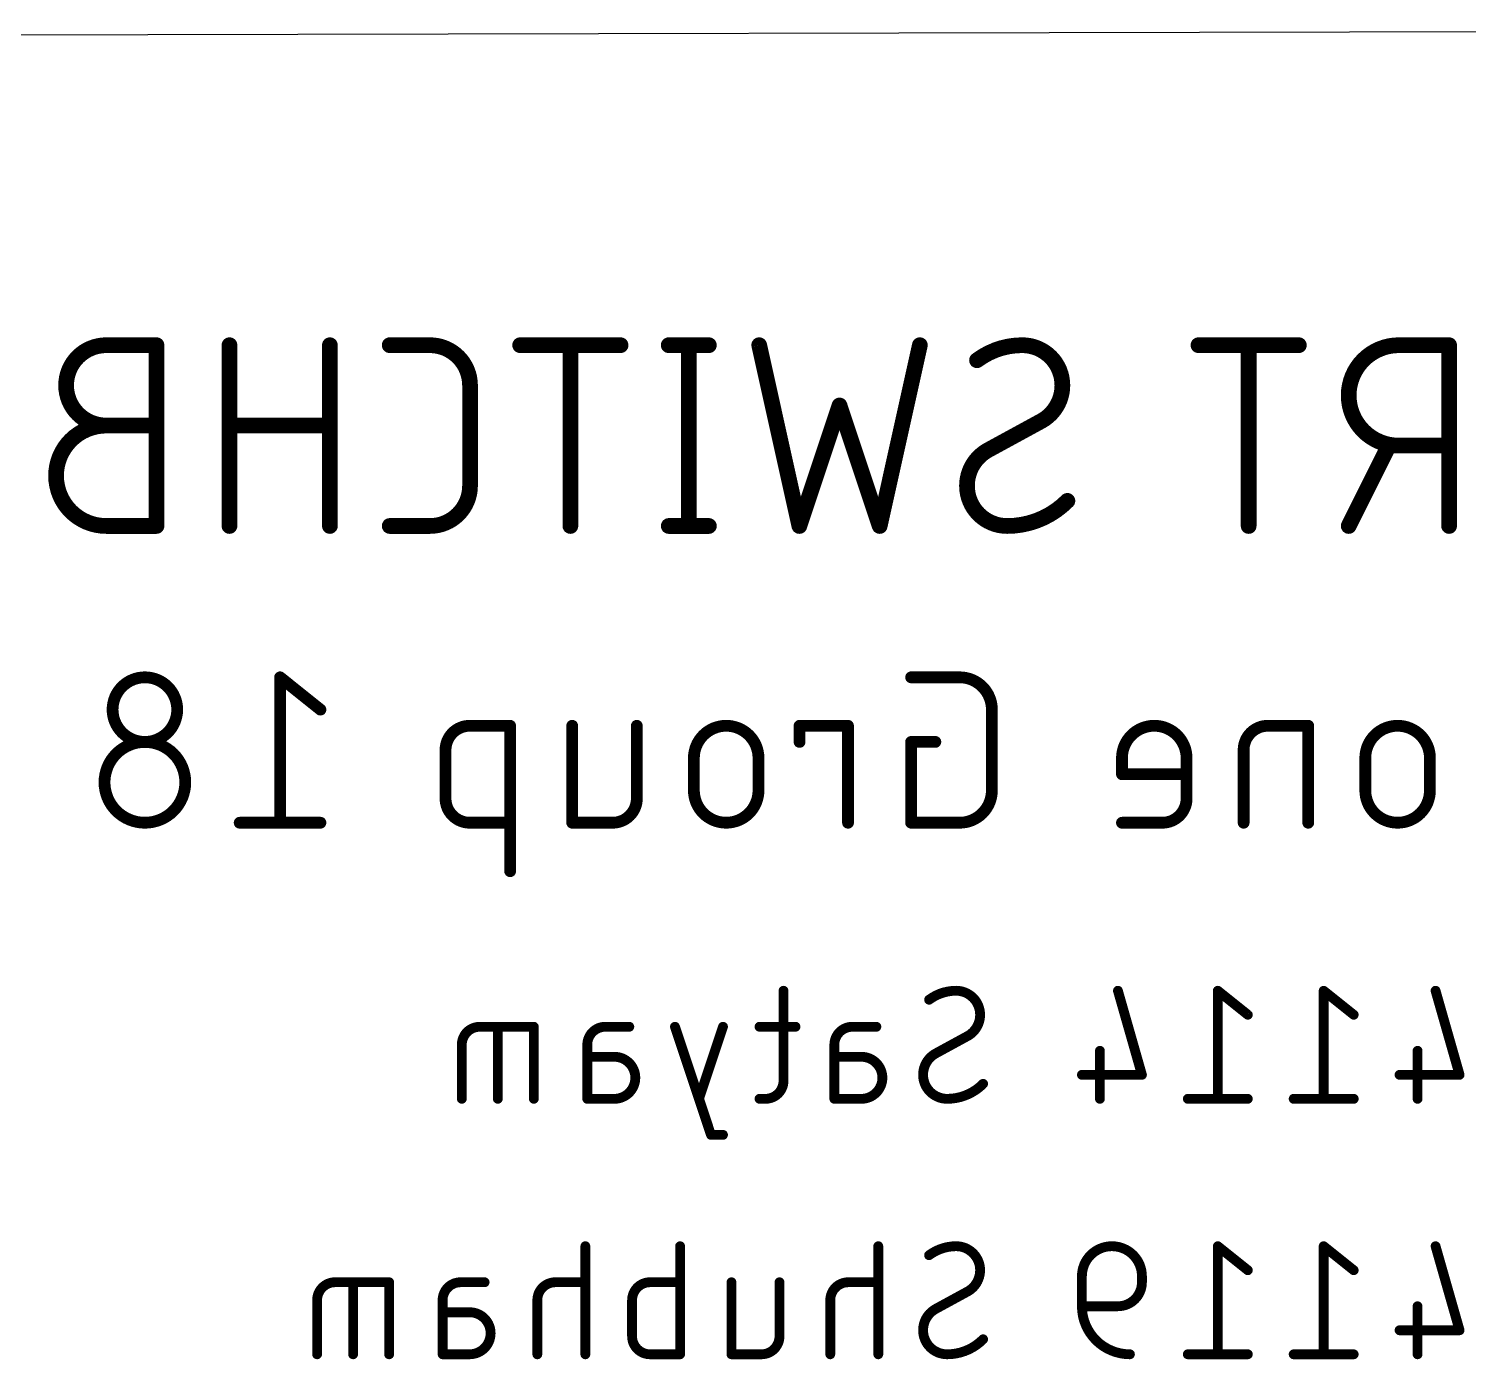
# Model space of a CAD drawing. Extents: x -11 to 108, y -2 to 100.
# Drawn here: x 70.1 to 88.71, y 82.8 to 100 of the extents above; entities that cross this region are included whole.
import ezdxf

# ---------------------------------------------------------------- set-up
doc = ezdxf.new("R2010")
doc.units = 0
doc.layers.add('16', color=132, linetype='CONTINUOUS')
doc.layers.add('20', color=31, linetype='CONTINUOUS')

msp = doc.modelspace()

# ---------------------------------------------------------------- linework, layer by layer
at = {"layer": '16'}
for points, const_width in [([(71.1003, 95.9104, 1), (71.1003, 94.8718)], 0.2032), ([(71.1003, 95.9612, 1), (71.1003, 95.8596)], 0.1016), ([(71.1003, 95.8596, 1), (71.1003, 95.9612)], 0.1016), ([(71.8002, 95.9104, 1), (71.6986, 95.9104)], 0.1016), ([(71.7494, 95.8596, 1), (71.7494, 95.9612)], 0.1016), ([(72.7438, 95.9104, 1), (72.6422, 95.9104)], 0.1016), ([(74.0421, 95.9104, 1), (73.9405, 95.9104)], 0.1016), ([(74.7645, 95.9612, 1), (74.7645, 95.8596)], 0.1016), ([(75.8031, 95.3911, 0.4142), (75.2838, 95.9104)], 0.2032), ([(75.2838, 95.9612, 1), (75.2838, 95.8596)], 0.1016), ([(75.2838, 95.8596, 1), (75.2838, 95.9612)], 0.1016), ([(76.4512, 95.9612, 1), (76.4512, 95.8596)], 0.1016), ([(77.1511, 95.9104, 1), (77.0495, 95.9104)], 0.1016), ([(77.7494, 95.8596, 1), (77.7494, 95.9612)], 0.1016), ([(78.3718, 95.9612, 1), (78.3718, 95.8596)], 0.1016), ([(78.6822, 95.9104, 1), (78.5806, 95.9104)], 0.1016), ([(78.8911, 95.8596, 1), (78.8911, 95.9612)], 0.1016), ([(79.5911, 95.9214, 1), (79.4919, 95.8994)], 0.1016), ([(81.6683, 95.8994, 1), (81.5691, 95.9214)], 0.1016), ([(82.9417, 95.9104, 0.1623), (82.3575, 95.7157)], 0.2032), ([(83.461, 95.3911, 0.4142), (82.9417, 95.9104)], 0.2032), ([(82.9417, 95.9612, 1), (82.9417, 95.8596)], 0.1016), ([(82.9417, 95.8596, 1), (82.9417, 95.9612)], 0.1016), ([(85.2203, 95.9612, 1), (85.2203, 95.8596)], 0.1016), ([(85.9202, 95.9104, 1), (85.8186, 95.9104)], 0.1016), ([(86.5185, 95.8596, 1), (86.5185, 95.9612)], 0.1016), ([(87.8117, 95.9104, 1), (87.8117, 94.6122)], 0.2032), ([(87.8117, 95.9612, 1), (87.8117, 95.8596)], 0.1016), ([(87.8117, 95.8596, 1), (87.8117, 95.9612)], 0.1016), ([(88.5116, 95.9104, 1), (88.41, 95.9104)], 0.1016), ([(88.4608, 95.8596, 1), (88.4608, 95.9612)], 0.1016), ([(82.327, 95.7563, 1), (82.388, 95.675)], 0.1016), ([(75.8539, 95.3911, 1), (75.7523, 95.3911)], 0.1016), ([(83.2013, 94.9367, 0.2656), (83.461, 95.3911)], 0.2032), ([(83.5118, 95.3911, 1), (83.4102, 95.3911)], 0.1016), ([(75.7523, 95.3911, 1), (75.8539, 95.3911)], 0.1016), ([(83.4102, 95.3911, 1), (83.5118, 95.3911)], 0.1016), ([(80.6283, 95.1475, 1), (80.5319, 95.1154)], 0.1016), ([(80.6283, 95.1154, 1), (80.5319, 95.1475)], 0.1016), ([(71.1003, 94.8718, 1), (71.1003, 93.5736)], 0.2032), ([(71.1003, 94.9226, 1), (71.1003, 94.821)], 0.1016), ([(71.1003, 94.821, 1), (71.1003, 94.9226)], 0.1016), ([(71.1003, 94.821, 1), (71.1003, 94.9226)], 0.1016), ([(71.7494, 94.821, 1), (71.7494, 94.9226)], 0.1016), ([(72.693, 94.9226, 1), (72.693, 94.821)], 0.1016), ([(73.9913, 94.821, 1), (73.9913, 94.9226)], 0.1016), ([(83.1755, 94.9805, 1), (83.2271, 94.893)], 0.1016), ([(83.2257, 94.8921, 1), (83.177, 94.9813)], 0.1016), ([(82.4873, 94.5473, 0.2656), (82.2277, 94.0929)], 0.2032), ([(82.463, 94.5919, 1), (82.5116, 94.5027)], 0.1016), ([(82.5131, 94.5035, 1), (82.4615, 94.591)], 0.1016), ([(87.7273, 94.5895, 1), (87.6365, 94.6349)], 0.1016), ([(87.8117, 94.663, 1), (87.8117, 94.5614)], 0.1016), ([(87.8117, 94.5614, 1), (87.8117, 94.663)], 0.1016), ([(88.4608, 94.5614, 1), (88.4608, 94.663)], 0.1016), ([(75.2838, 93.5736, 0.4142), (75.8031, 94.0929)], 0.2032), ([(75.8539, 94.0929, 1), (75.7523, 94.0929)], 0.1016), ([(82.2277, 94.0929, 0.4142), (82.747, 93.5736)], 0.2032), ([(82.2785, 94.0929, 1), (82.1769, 94.0929)], 0.1016), ([(75.7523, 94.0929, 1), (75.8539, 94.0929)], 0.1016), ([(82.1769, 94.0929, 1), (82.2785, 94.0929)], 0.1016), ([(82.747, 93.5736, 0.2), (83.5259, 93.8982)], 0.2032), ([(83.562, 93.8624, 1), (83.4898, 93.9339)], 0.1016), ([(71.1003, 93.6244, 1), (71.1003, 93.5228)], 0.1016), ([(71.1003, 93.5228, 1), (71.1003, 93.6244)], 0.1016), ([(71.6986, 93.5736, 1), (71.8002, 93.5736)], 0.1016), ([(71.7494, 93.5228, 1), (71.7494, 93.6244)], 0.1016), ([(72.6422, 93.5736, 1), (72.7438, 93.5736)], 0.1016), ([(73.9405, 93.5736, 1), (74.0421, 93.5736)], 0.1016), ([(74.7645, 93.6244, 1), (74.7645, 93.5228)], 0.1016), ([(75.2838, 93.6244, 1), (75.2838, 93.5228)], 0.1016), ([(75.2838, 93.5228, 1), (75.2838, 93.6244)], 0.1016), ([(77.0495, 93.5736, 1), (77.1511, 93.5736)], 0.1016), ([(78.3718, 93.6244, 1), (78.3718, 93.5228)], 0.1016), ([(78.5806, 93.5736, 1), (78.6822, 93.5736)], 0.1016), ([(78.8911, 93.5228, 1), (78.8911, 93.6244)], 0.1016), ([(80.0126, 93.5897, 1), (80.109, 93.5575)], 0.1016), ([(80.0112, 93.5626, 1), (80.1104, 93.5846)], 0.1016), ([(81.0498, 93.5846, 1), (81.149, 93.5626)], 0.1016), ([(81.0512, 93.5575, 1), (81.1476, 93.5897)], 0.1016), ([(82.747, 93.6244, 1), (82.747, 93.5228)], 0.1016), ([(82.747, 93.5228, 1), (82.747, 93.6244)], 0.1016), ([(85.8186, 93.5736, 1), (85.9202, 93.5736)], 0.1016), ([(87.1172, 93.5963, 1), (87.208, 93.5509)], 0.1016), ([(88.41, 93.5736, 1), (88.5116, 93.5736)], 0.1016), ([(72.0172, 91.2001, 1), (71.1818, 91.2001)], 0.1524), ([(73.371, 91.6476, 1), (73.3234, 91.588)], 0.0762), ([(73.3853, 91.6178, 1), (73.3091, 91.6178)], 0.0762), ([(81.5054, 91.6559, 1), (81.5054, 91.5797)], 0.0762), ([(82.5496, 91.2001, 0.4142), (82.1319, 91.6178)], 0.1524), ([(82.1319, 91.6559, 1), (82.1319, 91.5797)], 0.0762), ([(82.1319, 91.5797, 1), (82.1319, 91.6559)], 0.0762), ([(71.1818, 91.2001, 1), (72.0172, 91.2001)], 0.1524), ([(71.2199, 91.2001, 1), (71.1437, 91.2001)], 0.0762), ([(71.1437, 91.2001, 1), (71.2199, 91.2001)], 0.0762), ([(72.0553, 91.2001, 1), (71.9791, 91.2001)], 0.0762), ([(71.9791, 91.2001, 1), (72.0553, 91.2001)], 0.0762), ([(73.8455, 91.1704, 1), (73.8931, 91.2299)], 0.0762), ([(82.5877, 91.2001, 1), (82.5115, 91.2001)], 0.0762), ([(82.5115, 91.2001, 1), (82.5877, 91.2001)], 0.0762), ([(75.7996, 90.9913, 0.4142), (75.4864, 90.678)], 0.1524), ([(75.7996, 91.0294, 1), (75.7996, 90.9532)], 0.0762), ([(75.7996, 90.9532, 1), (75.7996, 91.0294)], 0.0762), ([(76.3599, 90.9913, 1), (76.2837, 90.9913)], 0.0762), ([(76.3218, 90.9532, 1), (76.3218, 91.0294)], 0.0762), ([(77.1621, 90.9913, 1), (77.0859, 90.9913)], 0.0762), ([(77.9975, 90.9913, 1), (77.9213, 90.9913)], 0.0762), ([(79.5323, 90.5736, 1), (78.697, 90.5736)], 0.1524), ([(80.0633, 91.0294, 1), (80.0633, 90.9532)], 0.0762), ([(80.1014, 90.9913, 1), (80.0252, 90.9913)], 0.0762), ([(80.7279, 90.9913, 1), (80.6517, 90.9913)], 0.0762), ([(80.6898, 90.9532, 1), (80.6898, 91.0294)], 0.0762), ([(85.0668, 90.5736, 1), (84.2314, 90.5736)], 0.1524), ([(86.1176, 90.9913, 0.4142), (85.8044, 90.678)], 0.1524), ([(86.1176, 91.0294, 1), (86.1176, 90.9532)], 0.0762), ([(86.1176, 90.9532, 1), (86.1176, 91.0294)], 0.0762), ([(86.6778, 90.9913, 1), (86.6016, 90.9913)], 0.0762), ([(86.6397, 90.9532, 1), (86.6397, 91.0294)], 0.0762), ([(88.2127, 90.5736, 1), (87.3773, 90.5736)], 0.1524), ([(72.1216, 90.2603, 1), (71.0774, 90.2603)], 0.1524), ([(80.0252, 90.7824, 1), (80.1014, 90.7824)], 0.0762), ([(81.5054, 90.8205, 1), (81.5054, 90.7443)], 0.0762), ([(81.5435, 90.7824, 1), (81.4673, 90.7824)], 0.0762), ([(81.8187, 90.7443, 1), (81.8187, 90.8205)], 0.0762), ([(75.5245, 90.678, 1), (75.4483, 90.678)], 0.0762), ([(75.4483, 90.678, 1), (75.5245, 90.678)], 0.0762), ([(78.7351, 90.5736, 1), (78.6589, 90.5736)], 0.0762), ([(79.5704, 90.5736, 1), (79.4942, 90.5736)], 0.0762), ([(84.2695, 90.5736, 1), (84.1933, 90.5736)], 0.0762), ([(85.1049, 90.5736, 1), (85.0287, 90.5736)], 0.0762), ([(85.8425, 90.678, 1), (85.7663, 90.678)], 0.0762), ([(85.7663, 90.678, 1), (85.8425, 90.678)], 0.0762), ([(87.4154, 90.5736, 1), (87.3392, 90.5736)], 0.0762), ([(88.2508, 90.5736, 1), (88.1746, 90.5736)], 0.0762), ([(78.6589, 90.5736, 1), (78.7351, 90.5736)], 0.0762), ([(79.4942, 90.5736, 1), (79.5704, 90.5736)], 0.0762), ([(84.1933, 90.5736, 1), (84.2695, 90.5736)], 0.0762), ([(85.0287, 90.5736, 1), (85.1049, 90.5736)], 0.0762), ([(87.3392, 90.5736, 1), (87.4154, 90.5736)], 0.0762), ([(88.1746, 90.5736, 1), (88.2508, 90.5736)], 0.0762), ([(71.0774, 90.2603, 1), (72.1216, 90.2603)], 0.1524), ([(71.1155, 90.2603, 1), (71.0393, 90.2603)], 0.0762), ([(71.0393, 90.2603, 1), (71.1155, 90.2603)], 0.0762), ([(72.1597, 90.2603, 1), (72.0835, 90.2603)], 0.0762), ([(72.0835, 90.2603, 1), (72.1597, 90.2603)], 0.0762), ([(84.2314, 90.4028, 1), (84.2314, 90.3266)], 0.0762), ([(84.1933, 90.3647, 1), (84.2695, 90.3647)], 0.0762), ([(85.0668, 90.3266, 1), (85.0668, 90.4028)], 0.0762), ([(75.4864, 90.0515, 0.4142), (75.7996, 89.7382)], 0.1524), ([(75.5245, 90.0515, 1), (75.4483, 90.0515)], 0.0762), ([(75.4483, 90.0515, 1), (75.5245, 90.0515)], 0.0762), ([(77.6461, 89.7382, 0.4142), (77.9594, 90.0515)], 0.1524), ([(77.9975, 90.0515, 1), (77.9213, 90.0515)], 0.0762), ([(77.9213, 90.0515, 1), (77.9975, 90.0515)], 0.0762), ([(78.697, 90.1559, 1), (79.5323, 90.1559)], 0.1524), ([(78.7351, 90.1559, 1), (78.6589, 90.1559)], 0.0762), ([(78.6589, 90.1559, 1), (78.7351, 90.1559)], 0.0762), ([(79.5704, 90.1559, 1), (79.4942, 90.1559)], 0.0762), ([(79.4942, 90.1559, 1), (79.5704, 90.1559)], 0.0762), ([(82.1319, 89.7382, 0.4142), (82.5496, 90.1559)], 0.1524), ([(82.5877, 90.1559, 1), (82.5115, 90.1559)], 0.0762), ([(82.5115, 90.1559, 1), (82.5877, 90.1559)], 0.0762), ([(84.7535, 89.7382, 0.4142), (85.0668, 90.0515)], 0.1524), ([(85.1049, 90.0515, 1), (85.0287, 90.0515)], 0.0762), ([(85.0287, 90.0515, 1), (85.1049, 90.0515)], 0.0762), ([(87.3773, 90.1559, 1), (88.2127, 90.1559)], 0.1524), ([(87.4154, 90.1559, 1), (87.3392, 90.1559)], 0.0762), ([(87.3392, 90.1559, 1), (87.4154, 90.1559)], 0.0762), ([(88.2508, 90.1559, 1), (88.1746, 90.1559)], 0.0762), ([(88.1746, 90.1559, 1), (88.2508, 90.1559)], 0.0762), ([(72.8251, 89.7763, 1), (72.8251, 89.7001)], 0.0762), ([(73.3091, 89.7382, 1), (73.3853, 89.7382)], 0.0762), ([(73.8693, 89.7001, 1), (73.8693, 89.7763)], 0.0762), ([(75.7996, 89.7763, 1), (75.7996, 89.7001)], 0.0762), ([(75.7996, 89.7001, 1), (75.7996, 89.7763)], 0.0762), ([(76.3218, 89.7001, 1), (76.3218, 89.7763)], 0.0762), ([(77.124, 89.7763, 1), (77.124, 89.7001)], 0.0762), ([(77.0859, 89.7382, 1), (77.1621, 89.7382)], 0.0762), ([(77.6461, 89.7763, 1), (77.6461, 89.7001)], 0.0762), ([(77.6461, 89.7001, 1), (77.6461, 89.7763)], 0.0762), ([(80.6517, 89.7382, 1), (80.7279, 89.7382)], 0.0762), ([(81.5054, 89.7763, 1), (81.5054, 89.7001)], 0.0762), ([(81.4673, 89.7382, 1), (81.5435, 89.7382)], 0.0762), ([(82.1319, 89.7763, 1), (82.1319, 89.7001)], 0.0762), ([(82.1319, 89.7001, 1), (82.1319, 89.7763)], 0.0762), ([(84.2314, 89.7763, 1), (84.2314, 89.7001)], 0.0762), ([(84.7535, 89.7763, 1), (84.7535, 89.7001)], 0.0762), ([(84.7535, 89.7001, 1), (84.7535, 89.7763)], 0.0762), ([(85.7663, 89.7382, 1), (85.8425, 89.7382)], 0.0762), ([(86.6016, 89.7382, 1), (86.6778, 89.7382)], 0.0762), ([(76.2837, 89.1117, 1), (76.3599, 89.1117)], 0.0762), ([(79.8875, 87.5665, 1), (79.824, 87.5665)], 0.0635), ([(82.0871, 87.5665, 0.1623), (81.7379, 87.4501)], 0.127), ([(81.7188, 87.4755, 1), (81.7569, 87.4247)], 0.0635), ([(82.3976, 87.2561, 0.4142), (82.0871, 87.5665)], 0.127), ([(82.0871, 87.5983, 1), (82.0871, 87.5348)], 0.0635), ([(82.0871, 87.5348, 1), (82.0871, 87.5983)], 0.0635), ([(84.2098, 87.5752, 1), (84.1487, 87.5578)], 0.0635), ([(85.4903, 87.5913, 1), (85.4506, 87.5417)], 0.0635), ([(85.5022, 87.5665, 1), (85.4387, 87.5665)], 0.0635), ([(86.8592, 87.5913, 1), (86.8195, 87.5417)], 0.0635), ([(86.8711, 87.5665, 1), (86.8076, 87.5665)], 0.0635), ([(88.3163, 87.5752, 1), (88.2553, 87.5578)], 0.0635), ([(82.2424, 86.9844, 0.2656), (82.3976, 87.2561)], 0.127), ([(82.4293, 87.2561, 1), (82.3658, 87.2561)], 0.0635), ([(82.3658, 87.2561, 1), (82.4293, 87.2561)], 0.0635), ([(85.8387, 87.2313, 1), (85.8784, 87.2808)], 0.0635), ([(87.2075, 87.2313, 1), (87.2472, 87.2808)], 0.0635), ([(75.9294, 87.1008, 0.4142), (75.6966, 86.868)], 0.127), ([(75.9294, 87.1326, 1), (75.9294, 87.0691)], 0.0635), ([(75.9294, 87.0691, 1), (75.9294, 87.1326)], 0.0635), ([(76.194, 87.1008, 1), (76.1305, 87.1008)], 0.0635), ([(76.6597, 87.1008, 1), (76.5962, 87.1008)], 0.0635), ([(76.6279, 87.0691, 1), (76.6279, 87.1326)], 0.0635), ([(77.5519, 87.1008, 0.4142), (77.3191, 86.868)], 0.127), ([(77.5519, 87.1326, 1), (77.5519, 87.0691)], 0.0635), ([(77.5519, 87.0691, 1), (77.5519, 87.1326)], 0.0635), ([(77.8623, 87.0691, 1), (77.8623, 87.1326)], 0.0635), ([(78.4828, 87.1109, 1), (78.4225, 87.0908)], 0.0635), ([(79.1037, 87.0908, 1), (79.0434, 87.1109)], 0.0635), ([(79.5453, 87.1326, 1), (79.5453, 87.0691)], 0.0635), ([(80.0109, 87.0691, 1), (80.0109, 87.1326)], 0.0635), ([(80.7459, 87.1008, 0.4142), (80.5131, 86.868)], 0.127), ([(80.7459, 87.1326, 1), (80.7459, 87.0691)], 0.0635), ([(80.7459, 87.0691, 1), (80.7459, 87.1326)], 0.0635), ([(81.0563, 87.0691, 1), (81.0563, 87.1326)], 0.0635), ([(75.7284, 86.868, 1), (75.6649, 86.868)], 0.0635), ([(77.3508, 86.868, 1), (77.2873, 86.868)], 0.0635), ([(80.5448, 86.868, 1), (80.4813, 86.868)], 0.0635), ([(82.2262, 87.0118, 1), (82.2585, 86.9571)], 0.0635), ([(82.2576, 86.9565, 1), (82.2272, 87.0123)], 0.0635), ([(75.6649, 86.868, 1), (75.7284, 86.868)], 0.0635), ([(77.2873, 86.868, 1), (77.3508, 86.868)], 0.0635), ([(77.3191, 86.7445, 1), (77.3191, 86.681)], 0.0635), ([(77.6683, 86.1695, 1), (77.6683, 86.7128)], 0.127), ([(77.6683, 86.7445, 1), (77.6683, 86.681)], 0.0635), ([(77.6683, 86.681, 1), (77.6683, 86.7445)], 0.0635), ([(80.4813, 86.868, 1), (80.5448, 86.868)], 0.0635), ([(80.5131, 86.7445, 1), (80.5131, 86.681)], 0.0635), ([(80.8623, 86.1695, 1), (80.8623, 86.7128)], 0.127), ([(80.8623, 86.7445, 1), (80.8623, 86.681)], 0.0635), ([(80.8623, 86.681, 1), (80.8623, 86.7445)], 0.0635), ([(81.8155, 86.7516, 0.2656), (81.6603, 86.4799)], 0.127), ([(81.8003, 86.7795, 1), (81.8307, 86.7237)], 0.0635), ([(81.8316, 86.7242, 1), (81.7994, 86.7789)], 0.0635), ([(83.9781, 86.7904, 1), (83.9146, 86.7904)], 0.0635), ([(88.0847, 86.7904, 1), (88.0212, 86.7904)], 0.0635), ([(81.6603, 86.4799, 0.4142), (81.9707, 86.1695)], 0.127), ([(81.692, 86.4799, 1), (81.6285, 86.4799)], 0.0635), ([(83.7136, 86.5117, 1), (83.7136, 86.4482)], 0.0635), ([(84.4897, 86.4482, 1), (84.4897, 86.5117)], 0.0635), ([(87.8201, 86.5117, 1), (87.8201, 86.4482)], 0.0635), ([(88.5962, 86.4482, 1), (88.5962, 86.5117)], 0.0635), ([(79.6229, 86.1695, 0.4142), (79.8557, 86.4023)], 0.127), ([(79.8875, 86.4023, 1), (79.824, 86.4023)], 0.0635), ([(79.824, 86.4023, 1), (79.8875, 86.4023)], 0.0635), ([(81.6285, 86.4799, 1), (81.692, 86.4799)], 0.0635), ([(81.9707, 86.1695, 0.2), (82.4364, 86.3635)], 0.127), ([(82.4589, 86.3412, 1), (82.4138, 86.3859)], 0.0635), ([(84.4591, 86.4712, 1), (84.5202, 86.4887)], 0.0635), ([(88.5657, 86.4712, 1), (88.6268, 86.4887)], 0.0635), ([(75.6649, 86.1695, 1), (75.7284, 86.1695)], 0.0635), ([(76.1305, 86.1695, 1), (76.194, 86.1695)], 0.0635), ([(76.5962, 86.1695, 1), (76.6597, 86.1695)], 0.0635), ([(77.3191, 86.2013, 1), (77.3191, 86.1377)], 0.0635), ([(77.2873, 86.1695, 1), (77.3508, 86.1695)], 0.0635), ([(77.6683, 86.2013, 1), (77.6683, 86.1377)], 0.0635), ([(77.6683, 86.1377, 1), (77.6683, 86.2013)], 0.0635), ([(78.733, 86.1795, 1), (78.7932, 86.1595)], 0.0635), ([(79.5453, 86.2013, 1), (79.5453, 86.1377)], 0.0635), ([(79.6229, 86.2013, 1), (79.6229, 86.1377)], 0.0635), ([(79.6229, 86.1377, 1), (79.6229, 86.2013)], 0.0635), ([(80.5131, 86.2013, 1), (80.5131, 86.1377)], 0.0635), ([(80.4813, 86.1695, 1), (80.5448, 86.1695)], 0.0635), ([(80.8623, 86.2013, 1), (80.8623, 86.1377)], 0.0635), ([(80.8623, 86.1377, 1), (80.8623, 86.2013)], 0.0635), ([(81.9707, 86.2012, 1), (81.9707, 86.1378)], 0.0635), ([(81.9707, 86.1377, 1), (81.9707, 86.2013)], 0.0635), ([(83.9146, 86.1695, 1), (83.9781, 86.1695)], 0.0635), ([(85.0824, 86.2013, 1), (85.0824, 86.1377)], 0.0635), ([(85.4387, 86.1695, 1), (85.5022, 86.1695)], 0.0635), ([(85.8585, 86.1377, 1), (85.8585, 86.2013)], 0.0635), ([(86.4513, 86.2013, 1), (86.4513, 86.1377)], 0.0635), ([(86.8076, 86.1695, 1), (86.8711, 86.1695)], 0.0635), ([(87.2274, 86.1377, 1), (87.2274, 86.2013)], 0.0635), ([(88.0212, 86.1695, 1), (88.0847, 86.1695)], 0.0635), ([(78.9183, 85.7356, 1), (78.9183, 85.6721)], 0.0635), ([(78.8882, 85.6938, 1), (78.9484, 85.7139)], 0.0635), ([(79.0735, 85.6721, 1), (79.0735, 85.7356)], 0.0635), ([(77.3258, 84.2645, 1), (77.2623, 84.2645)], 0.0635), ([(78.5506, 84.2645, 1), (78.4871, 84.2645)], 0.0635), ([(81.1129, 84.2645, 1), (81.0494, 84.2645)], 0.0635), ([(82.0871, 84.2645, 0.1623), (81.7379, 84.1481)], 0.127), ([(82.0871, 84.2963, 1), (82.0871, 84.2327)], 0.0635), ([(82.3976, 83.9541, 0.4142), (82.0871, 84.2645)], 0.127), ([(82.0871, 84.2327, 1), (82.0871, 84.2963)], 0.0635), ([(84.4897, 83.8764, 1), (83.7136, 83.8764)], 0.127), ([(85.4903, 84.2893, 1), (85.4506, 84.2397)], 0.0635), ([(85.5022, 84.2645, 1), (85.4387, 84.2645)], 0.0635), ([(86.8592, 84.2893, 1), (86.8195, 84.2397)], 0.0635), ([(86.8711, 84.2645, 1), (86.8076, 84.2645)], 0.0635), ([(88.3163, 84.2732, 1), (88.2553, 84.2558)], 0.0635), ([(81.7188, 84.1735, 1), (81.7569, 84.1227)], 0.0635), ([(82.2424, 83.6824, 0.2656), (82.3976, 83.9541)], 0.127), ([(82.4293, 83.9541, 1), (82.3658, 83.9541)], 0.0635), ([(82.3658, 83.9541, 1), (82.4293, 83.9541)], 0.0635), ([(83.7453, 83.8764, 1), (83.6818, 83.8764)], 0.0635), ([(84.5214, 83.8764, 1), (84.4579, 83.8764)], 0.0635), ([(85.8387, 83.9293, 1), (85.8784, 83.9788)], 0.0635), ([(87.2075, 83.9293, 1), (87.2472, 83.9788)], 0.0635), ([(74.0587, 83.7988, 0.4142), (73.8258, 83.566)], 0.127), ([(74.0587, 83.8306, 1), (74.0587, 83.7671)], 0.0635), ([(74.0587, 83.7671, 1), (74.0587, 83.8306)], 0.0635), ([(74.3233, 83.7988, 1), (74.2598, 83.7988)], 0.0635), ([(74.7889, 83.7988, 1), (74.7254, 83.7988)], 0.0635), ([(74.7572, 83.7671, 1), (74.7572, 83.8306)], 0.0635), ([(75.6811, 83.7988, 0.4142), (75.4483, 83.566)], 0.127), ([(75.6811, 83.8306, 1), (75.6811, 83.7671)], 0.0635), ([(75.6811, 83.7671, 1), (75.6811, 83.8306)], 0.0635), ([(75.9916, 83.7671, 1), (75.9916, 83.8306)], 0.0635), ([(76.906, 83.7988, 0.4142), (76.6731, 83.566)], 0.127), ([(76.906, 83.8306, 1), (76.906, 83.7671)], 0.0635), ([(76.906, 83.7671, 1), (76.906, 83.8306)], 0.0635), ([(77.294, 83.7671, 1), (77.294, 83.8306)], 0.0635), ([(78.1308, 83.7988, 0.4142), (77.898, 83.566)], 0.127), ([(78.1308, 83.8306, 1), (78.1308, 83.7671)], 0.0635), ([(78.1308, 83.7671, 1), (78.1308, 83.8306)], 0.0635), ([(78.5189, 83.7671, 1), (78.5189, 83.8306)], 0.0635), ([(79.2145, 83.7988, 1), (79.151, 83.7988)], 0.0635), ([(79.8353, 83.7988, 1), (79.7718, 83.7988)], 0.0635), ([(80.6931, 83.7988, 0.4142), (80.4603, 83.566)], 0.127), ([(80.6931, 83.8306, 1), (80.6931, 83.7671)], 0.0635), ([(80.6931, 83.7671, 1), (80.6931, 83.8306)], 0.0635), ([(81.0812, 83.7671, 1), (81.0812, 83.8306)], 0.0635), ([(82.2576, 83.6545, 1), (82.2272, 83.7103)], 0.0635), ([(83.6818, 83.8764, 1), (83.7453, 83.8764)], 0.0635), ([(84.1792, 83.4884, 0.4142), (84.4897, 83.7988)], 0.127), ([(84.4579, 83.8764, 1), (84.5214, 83.8764)], 0.0635), ([(84.5214, 83.7988, 1), (84.4579, 83.7988)], 0.0635), ([(84.4579, 83.7988, 1), (84.5214, 83.7988)], 0.0635), ([(73.8576, 83.566, 1), (73.7941, 83.566)], 0.0635), ([(73.7941, 83.566, 1), (73.8576, 83.566)], 0.0635), ([(75.4801, 83.566, 1), (75.4166, 83.566)], 0.0635), ([(75.4166, 83.566, 1), (75.4801, 83.566)], 0.0635), ([(76.7049, 83.566, 1), (76.6414, 83.566)], 0.0635), ([(76.6414, 83.566, 1), (76.7049, 83.566)], 0.0635), ([(77.9297, 83.566, 1), (77.8662, 83.566)], 0.0635), ([(77.8662, 83.566, 1), (77.9297, 83.566)], 0.0635), ([(80.4285, 83.566, 1), (80.492, 83.566)], 0.0635), ([(80.4921, 83.566, 1), (80.4286, 83.566)], 0.0635), ([(82.2262, 83.7098, 1), (82.2585, 83.6551)], 0.0635), ([(75.4483, 83.4425, 1), (75.4483, 83.379)], 0.0635), ([(75.7976, 82.8675, 1), (75.7976, 83.4108)], 0.127), ([(75.7976, 83.4425, 1), (75.7976, 83.379)], 0.0635), ([(75.7976, 83.379, 1), (75.7976, 83.4425)], 0.0635), ([(81.8155, 83.4496, 0.2656), (81.6603, 83.1779)], 0.127), ([(81.8003, 83.4775, 1), (81.8307, 83.4217)], 0.0635), ([(81.8316, 83.4222, 1), (81.7994, 83.4769)], 0.0635), ([(83.7453, 83.4884, 1), (83.6818, 83.4884)], 0.0635), ([(83.6818, 83.4884, 1), (83.7453, 83.4884)], 0.0635), ([(83.7136, 83.5201, 1), (83.7136, 83.4566)], 0.0635), ([(83.7136, 83.4884, 0.4142), (84.3345, 82.8675)], 0.127), ([(84.1792, 83.5201, 1), (84.1792, 83.4566)], 0.0635), ([(84.1792, 83.4566, 1), (84.1792, 83.5201)], 0.0635), ([(88.0847, 83.4884, 1), (88.0212, 83.4884)], 0.0635), ([(81.6603, 83.1779, 0.4142), (81.9707, 82.8675)], 0.127), ([(81.692, 83.1779, 1), (81.6285, 83.1779)], 0.0635), ([(81.6285, 83.1779, 1), (81.692, 83.1779)], 0.0635), ([(87.8201, 83.2097, 1), (87.8201, 83.1462)], 0.0635), ([(88.5657, 83.1692, 1), (88.6268, 83.1867)], 0.0635), ([(88.5962, 83.1462, 1), (88.5962, 83.2097)], 0.0635), ([(77.898, 83.1003, 0.4142), (78.1308, 82.8675)], 0.127), ([(77.9297, 83.1003, 1), (77.8662, 83.1003)], 0.0635), ([(77.8662, 83.1003, 1), (77.9297, 83.1003)], 0.0635), ([(79.5708, 82.8675, 0.4142), (79.8036, 83.1003)], 0.127), ([(79.8353, 83.1003, 1), (79.7718, 83.1003)], 0.0635), ([(79.7718, 83.1003, 1), (79.8353, 83.1003)], 0.0635), ([(81.9707, 82.8675, 0.2), (82.4364, 83.0615)], 0.127), ([(82.4589, 83.0392, 1), (82.4138, 83.0839)], 0.0635), ([(73.7941, 82.8675, 1), (73.8576, 82.8675)], 0.0635), ([(74.2598, 82.8675, 1), (74.3233, 82.8675)], 0.0635), ([(74.7254, 82.8675, 1), (74.7889, 82.8675)], 0.0635), ([(75.4483, 82.8993, 1), (75.4483, 82.8358)], 0.0635), ([(75.4166, 82.8675, 1), (75.4801, 82.8675)], 0.0635), ([(75.7976, 82.8993, 1), (75.7976, 82.8358)], 0.0635), ([(75.7976, 82.8358, 1), (75.7976, 82.8993)], 0.0635), ([(76.6414, 82.8675, 1), (76.7049, 82.8675)], 0.0635), ([(77.2623, 82.8675, 1), (77.3258, 82.8675)], 0.0635), ([(78.1308, 82.8993, 1), (78.1308, 82.8358)], 0.0635), ([(78.1308, 82.8358, 1), (78.1308, 82.8993)], 0.0635), ([(78.4871, 82.8675, 1), (78.5506, 82.8675)], 0.0635), ([(78.5189, 82.8358, 1), (78.5189, 82.8993)], 0.0635), ([(79.1827, 82.8993, 1), (79.1827, 82.8358)], 0.0635), ([(79.151, 82.8675, 1), (79.2145, 82.8675)], 0.0635), ([(79.5708, 82.8993, 1), (79.5708, 82.8358)], 0.0635), ([(79.5708, 82.8358, 1), (79.5708, 82.8993)], 0.0635), ([(80.4286, 82.8675, 1), (80.4921, 82.8675)], 0.0635), ([(81.0494, 82.8675, 1), (81.1129, 82.8675)], 0.0635), ([(81.9707, 82.8992, 1), (81.9707, 82.8358)], 0.0635), ([(81.9707, 82.8358, 1), (81.9707, 82.8993)], 0.0635), ([(84.3345, 82.8358, 1), (84.3345, 82.8993)], 0.0635), ([(85.0824, 82.8993, 1), (85.0824, 82.8358)], 0.0635), ([(85.4387, 82.8675, 1), (85.5022, 82.8675)], 0.0635), ([(85.8585, 82.8358, 1), (85.8585, 82.8993)], 0.0635), ([(86.4513, 82.8993, 1), (86.4513, 82.8358)], 0.0635), ([(86.8076, 82.8675, 1), (86.8711, 82.8675)], 0.0635), ([(87.2274, 82.8358, 1), (87.2274, 82.8993)], 0.0635), ([(88.0212, 82.8675, 1), (88.0847, 82.8675)], 0.0635)]:
    msp.add_lwpolyline(points, format="xyb", dxfattribs=dict(at, const_width=const_width))
for points, const_width in [([(71.7494, 95.9104), (71.1003, 95.9104)], 0.2032), ([(71.7494, 93.5736), (71.7494, 95.9104)], 0.2032), ([(72.693, 95.9104), (72.693, 93.5736)], 0.2032), ([(73.9913, 93.5736), (73.9913, 95.9104)], 0.2032), ([(75.2838, 95.9104), (74.7645, 95.9104)], 0.2032), ([(77.7494, 95.9104), (76.4512, 95.9104)], 0.2032), ([(77.1003, 93.5736), (77.1003, 95.9104)], 0.2032), ([(78.8911, 95.9104), (78.3718, 95.9104)], 0.2032), ([(78.6314, 95.9104), (78.6314, 93.5736)], 0.2032), ([(80.0608, 93.5736), (79.5415, 95.9104)], 0.2032), ([(81.6187, 95.9104), (81.0994, 93.5736)], 0.2032), ([(86.5185, 95.9104), (85.2203, 95.9104)], 0.2032), ([(85.8694, 93.5736), (85.8694, 95.9104)], 0.2032), ([(88.4608, 95.9104), (87.8117, 95.9104)], 0.2032), ([(88.4608, 93.5736), (88.4608, 95.9104)], 0.2032), ([(75.8031, 94.0929), (75.8031, 95.3911)], 0.2032), ([(80.5801, 95.1315), (80.0608, 93.5736)], 0.2032), ([(81.0994, 93.5736), (80.5801, 95.1315)], 0.2032), ([(71.7494, 94.8718), (71.1003, 94.8718)], 0.2032), ([(73.9913, 94.8718), (72.693, 94.8718)], 0.2032), ([(82.4873, 94.5473), (83.2013, 94.9367)], 0.2032), ([(87.1626, 93.5736), (87.6819, 94.6122)], 0.2032), ([(87.8117, 94.6122), (88.4608, 94.6122)], 0.2032), ([(71.1003, 93.5736), (71.7494, 93.5736)], 0.2032), ([(74.7645, 93.5736), (75.2838, 93.5736)], 0.2032), ([(78.8911, 93.5736), (78.3718, 93.5736)], 0.2032), ([(73.8693, 91.2001), (73.3472, 91.6178)], 0.1524), ([(73.3472, 91.6178), (73.3472, 89.7382)], 0.1524), ([(82.1319, 91.6178), (81.5054, 91.6178)], 0.1524), ([(82.5496, 90.1559), (82.5496, 91.2001)], 0.1524), ([(76.3218, 90.9913), (75.7996, 90.9913)], 0.1524), ([(76.3218, 89.1117), (76.3218, 90.9913)], 0.1524), ([(77.124, 89.7382), (77.124, 90.9913)], 0.1524), ([(77.9594, 90.9913), (77.9594, 90.0515)], 0.1524), ([(80.6898, 90.9913), (80.0633, 90.9913)], 0.1524), ([(80.0633, 90.9913), (80.0633, 90.7824)], 0.1524), ([(80.6898, 89.7382), (80.6898, 90.9913)], 0.1524), ([(86.6397, 90.9913), (86.1176, 90.9913)], 0.1524), ([(86.6397, 89.7382), (86.6397, 90.9913)], 0.1524), ([(81.8187, 90.7824), (81.5054, 90.7824)], 0.1524), ([(81.5054, 90.7824), (81.5054, 89.7382)], 0.1524), ([(75.4864, 90.678), (75.4864, 90.0515)], 0.1524), ([(78.697, 90.5736), (78.697, 90.1559)], 0.1524), ([(79.5323, 90.1559), (79.5323, 90.5736)], 0.1524), ([(84.2314, 90.5736), (84.2314, 90.3647)], 0.1524), ([(85.0668, 90.0515), (85.0668, 90.5736)], 0.1524), ([(85.8044, 90.678), (85.8044, 89.7382)], 0.1524), ([(87.3773, 90.5736), (87.3773, 90.1559)], 0.1524), ([(88.2127, 90.1559), (88.2127, 90.5736)], 0.1524), ([(84.2314, 90.3647), (85.0668, 90.3647)], 0.1524), ([(73.8693, 89.7382), (72.8251, 89.7382)], 0.1524), ([(75.7996, 89.7382), (76.3218, 89.7382)], 0.1524), ([(77.6461, 89.7382), (77.124, 89.7382)], 0.1524), ([(81.5054, 89.7382), (82.1319, 89.7382)], 0.1524), ([(84.2314, 89.7382), (84.7535, 89.7382)], 0.1524), ([(79.8557, 87.5665), (79.8557, 86.4023)], 0.127), ([(84.1792, 87.5665), (84.4897, 86.4799)], 0.127), ([(85.8585, 87.2561), (85.4705, 87.5665)], 0.127), ([(85.4705, 87.5665), (85.4705, 86.1695)], 0.127), ([(87.2274, 87.2561), (86.8393, 87.5665)], 0.127), ([(86.8393, 87.5665), (86.8393, 86.1695)], 0.127), ([(88.2858, 87.5665), (88.5962, 86.4799)], 0.127), ([(76.6279, 87.1008), (75.9294, 87.1008)], 0.127), ([(76.1623, 86.1695), (76.1623, 87.1008)], 0.127), ([(76.6279, 86.1695), (76.6279, 87.1008)], 0.127), ([(77.5519, 87.1008), (77.8623, 87.1008)], 0.127), ([(78.9183, 85.7038), (78.4527, 87.1008)], 0.127), ([(79.0735, 87.1008), (78.7631, 86.1695)], 0.127), ([(80.0109, 87.1008), (79.5453, 87.1008)], 0.127), ([(80.7459, 87.1008), (81.0563, 87.1008)], 0.127), ([(75.6966, 86.868), (75.6966, 86.1695)], 0.127), ([(77.3191, 86.1695), (77.3191, 86.868)], 0.127), ([(80.5131, 86.1695), (80.5131, 86.868)], 0.127), ([(81.8155, 86.7516), (82.2424, 86.9844)], 0.127), ([(77.3191, 86.7128), (77.6683, 86.7128)], 0.127), ([(80.5131, 86.7128), (80.8623, 86.7128)], 0.127), ([(83.9464, 86.7904), (83.9464, 86.1695)], 0.127), ([(88.053, 86.7904), (88.053, 86.1695)], 0.127), ([(84.4897, 86.4799), (83.7136, 86.4799)], 0.127), ([(88.5962, 86.4799), (87.8201, 86.4799)], 0.127), ([(77.6683, 86.1695), (77.3191, 86.1695)], 0.127), ([(79.6229, 86.1695), (79.5453, 86.1695)], 0.127), ([(80.8623, 86.1695), (80.5131, 86.1695)], 0.127), ([(85.8585, 86.1695), (85.0824, 86.1695)], 0.127), ([(87.2274, 86.1695), (86.4513, 86.1695)], 0.127), ([(79.0735, 85.7038), (78.9183, 85.7038)], 0.127), ([(77.294, 82.8675), (77.294, 84.2645)], 0.127), ([(78.5189, 84.2645), (78.5189, 82.8675)], 0.127), ([(81.0812, 82.8675), (81.0812, 84.2645)], 0.127), ([(85.8585, 83.9541), (85.4705, 84.2645)], 0.127), ([(85.4705, 84.2645), (85.4705, 82.8675)], 0.127), ([(87.2274, 83.9541), (86.8393, 84.2645)], 0.127), ([(86.8393, 84.2645), (86.8393, 82.8675)], 0.127), ([(88.2858, 84.2645), (88.5962, 83.1779)], 0.127), ([(83.7136, 83.8764), (83.7136, 83.4884)], 0.127), ([(84.4897, 83.7988), (84.4897, 83.8764)], 0.127), ([(74.7572, 83.7988), (74.0587, 83.7988)], 0.127), ([(74.2915, 82.8675), (74.2915, 83.7988)], 0.127), ([(74.7572, 82.8675), (74.7572, 83.7988)], 0.127), ([(75.6811, 83.7988), (75.9916, 83.7988)], 0.127), ([(77.294, 83.7988), (76.906, 83.7988)], 0.127), ([(78.1308, 83.7988), (78.5189, 83.7988)], 0.127), ([(79.1827, 82.8675), (79.1827, 83.7988)], 0.127), ([(79.8036, 83.7988), (79.8036, 83.1003)], 0.127), ([(81.0812, 83.7988), (80.6931, 83.7988)], 0.127), ([(81.8155, 83.4496), (82.2424, 83.6824)], 0.127), ([(73.8258, 83.566), (73.8258, 82.8675)], 0.127), ([(75.4483, 82.8675), (75.4483, 83.566)], 0.127), ([(76.6731, 83.566), (76.6731, 82.8675)], 0.127), ([(77.898, 83.1003), (77.898, 83.566)], 0.127), ([(80.4603, 83.566), (80.4603, 82.8675)], 0.127), ([(75.4483, 83.4108), (75.7976, 83.4108)], 0.127), ([(83.7136, 83.4884), (84.1792, 83.4884)], 0.127), ([(88.053, 83.4884), (88.053, 82.8675)], 0.127), ([(88.5962, 83.1779), (87.8201, 83.1779)], 0.127), ([(75.7976, 82.8675), (75.4483, 82.8675)], 0.127), ([(78.5189, 82.8675), (78.1308, 82.8675)], 0.127), ([(79.5708, 82.8675), (79.1827, 82.8675)], 0.127), ([(85.8585, 82.8675), (85.0824, 82.8675)], 0.127), ([(87.2274, 82.8675), (86.4513, 82.8675)], 0.127)]:
    msp.add_lwpolyline(points, dxfattribs=dict(at, const_width=const_width))
at = {"layer": '20'}
msp.add_line((107.93, 100), (-10.922, 99.746), dxfattribs=at)

doc.saveas('drawing.dxf')
